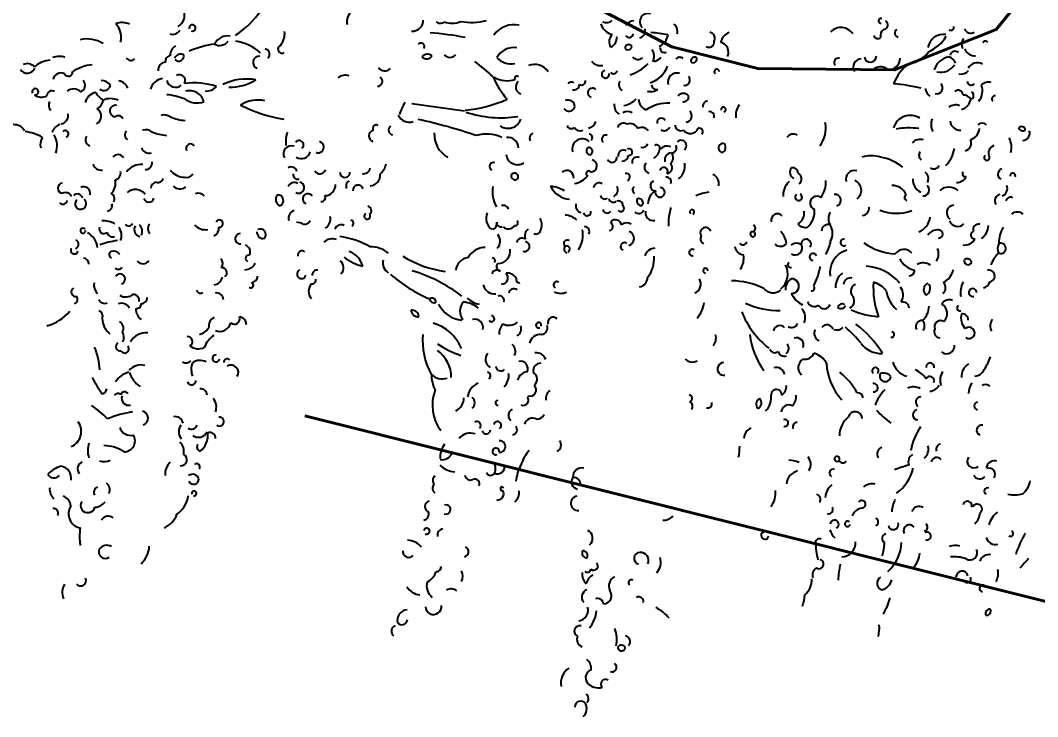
# Model space of a CAD drawing. Header units: metres. Extents: x 583412 to 583840, y 1186334 to 1187497.
# Drawn here: x 583727.8 to 583728.783, y 1187280.108 to 1187280.781 of the extents above; entities that cross this region are included whole.
import ezdxf
from ezdxf.enums import TextEntityAlignment as Align

# ---------------------------------------------------------------- set-up
doc = ezdxf.new("R2010")
doc.units = ezdxf.units.M
doc.header["$MEASUREMENT"] = 0
doc.layers.add('CaoDoTN', color=2, linetype='Continuous')
doc.layers.add('ks.caytram', color=3, linetype='Continuous')
doc.styles.add('ChuSo', font='vnsimple.shx')

# ---------------------------------------------------------------- blocks, each defined once
blk = doc.blocks.new('hhh')
at = {"layer": 'ks.caytram'}
blk.add_line((-0.3507, -2.23308), (-0.34957, -2.28428), dxfattribs=at)
for centre, radius, start, end in [((0.00069, -1.53405), 0.10475, 249.41098, 261.827), ((0.06374, -1.51592), 0.13292, 234.99899, 240.45099), ((-0.08675, -1.65593), 0.02043, 48.77901, 90.1112), ((-0.1001, -1.65323), 0.02966, 357.315, 25.30499), ((-0.03357, -1.64608), 0.00277, 333.63901, 158.4336), ((0.00859, -1.66742), 0.01616, 68.56, 111.4398), ((-0.02959, -1.66038), 0.00904, 293.26601, 26.76801), ((-0.0004, -1.66128), 0.00986, 180.55002, 258.39301), ((0.04417, -1.65662), 0.0041, 356.463, 130.4106), ((0.04632, -1.65233), 0.00494, 193.66901, 293.20401), ((-0.09261, -1.67161), 0.00777, 170.88499, 271.487), ((-0.08651, -1.6759), 0.00608, 65.34398, 208.607), ((-0.03385, -1.64039), 0.0281, 230.05002, 260.703), ((0.02316, -1.6639), 0.00316, 141.569, 5.03101), ((-0.08675, -1.68489), 0.00617, 302.75702, 63.268), ((-0.07019, -1.67457), 0.00321, 165.18501, 344.30301), ((-0.05174, -1.68164), 0.00467, 46.54697, 253.96399), ((-0.04735, -1.69478), 0.01657, 52.53099, 94.0694), ((-0.00887, -1.68167), 0.00706, 336.87201, 126.5473), ((0.01578, -1.68536), 0.00592, 113.96099, 279.43597), ((0.0165, -1.68006), 0.00354, 293.02, 124.2016), ((-0.41704, -1.69714), 0.00686, 12.13001, 119.945), ((-0.33185, -1.68841), 0.00934, 150.978, 226.08398), ((-0.1663, -1.69229), 0.00547, 142.29999, 226.49701), ((-0.12755, -1.68981), 0.00482, 176.39201, 350.18899), ((-0.09677, -1.69212), 0.00653, 243.07501, 48.16499), ((-0.05325, -1.69145), 0.00426, 79.348, 265.46201), ((0.03218, -1.69077), 0.03513, 169.62499, 194.61798), ((-0.41965, -1.69874), 0.0037, 102.80601, 238.271), ((-0.4237, -1.69807), 0.00436, 298.867, 42.21001), ((-0.37485, -1.69992), 0.00259, 78.13998, 281.85998), ((-0.34985, -1.69792), 0.00454, 158.558, 266.384), ((-0.31396, -1.6791), 0.02399, 244.59699, 283.172), ((-0.3039, -1.70022), 0.0051, 347.52998, 205.88901), ((-0.23001, -1.68763), 0.01035, 242.599, 308.822), ((-0.20505, -1.73675), 0.04432, 64.29295, 81.85265), ((-0.18812, -1.707), 0.01042, 12.69595, 77.30295), ((-0.15014, -1.69703), 0.00372, 194.388, 3.10301), ((0.00659, -1.69314), 0.02025, 177.683, 207.37399), ((-0.39866, -1.72412), 0.01894, 84.4596, 128.0624), ((-0.37503, -1.70878), 0.00561, 208.51202, 337.84601), ((-0.36071, -1.71047), 0.00751, 27.892, 122.6212), ((-0.34937, -1.70689), 0.00627, 201.65198, 313.291), ((-0.30483, -1.69239), 0.01071, 249.97501, 303.444), ((-0.28008, -1.67629), 0.03134, 233.02799, 258.08502), ((-0.27567, -1.70698), 0.0057, 17.49899, 202.952), ((-0.2704, -1.71254), 0.00727, 17.67096, 88.58815), ((-0.16332, -1.69119), 0.01711, 242.59399, 279.46399), ((-0.32166, -1.73181), 0.01654, 46.07199, 97.0578), ((-0.2574, -1.71975), 0.00382, 96.73599, 23.77101), ((-0.22983, -1.72562), 0.00573, 94.43499, 196.17499), ((-0.21827, -1.71689), 0.00545, 333.43498, 229.185), ((-0.17822, -1.70428), 0.01331, 218.56497, 285.94499), ((-0.44548, -1.7287), 0.00313, 183.52499, 323.075), ((-0.39392, -1.71886), 0.00786, 209.298, 309.13499), ((-0.38825, -1.72753), 0.00266, 226.63098, 105.2989), ((-0.31814, -1.72388), 0.00554, 179.53999, 294.98801), ((-0.31258, -1.72714), 0.00368, 208.629, 16.61101), ((-0.31234, -1.73676), 0.01117, 359.91995, 72.84995), ((-0.2843, -1.72976), 0.00456, 111.68799, 222.32199), ((-0.28684, -1.72918), 0.00375, 257.32694, 76.68295), ((-0.25869, -1.70921), 0.02251, 251.79199, 288.20799), ((-0.24045, -1.72967), 0.00266, 213.90601, 30.104), ((-0.23404, -1.71131), 0.01596, 265.34, 319.90201), ((-0.20244, -1.73623), 0.00759, 328.882, 104.8579), ((-0.10292, -1.72499), 0.00519, 205.36902, 300.42799), ((-0.08914, -1.72753), 0.00533, 136.116, 264.996), ((-0.02601, -1.72951), 0.00357, 19.149, 160.8511), ((-0.01797, -1.72535), 0.00384, 349.017, 219.051), ((0.00108, -1.75386), 0.02446, 56.75, 94.1796), ((-0.45179, -1.73668), 0.00877, 169.563, 237.69598), ((-0.41413, -1.73644), 0.00633, 145.345, 229.84299), ((-0.41384, -1.75099), 0.01201, 25.74001, 94.7717), ((-0.32663, -1.74586), 0.00859, 302.67799, 52.741), ((-0.23923, -1.74013), 0.00769, 163.18999, 252.607), ((-0.17127, -1.7204), 0.01695, 248.888, 295.88499), ((-0.16717, -1.74772), 0.01089, 13.29495, 72.46195), ((-0.09929, -1.74851), 0.01119, 48.30501, 116.1644), ((-0.0377, -1.7362), 0.00743, 157.86299, 260.24701), ((-0.02038, -1.743), 0.0056, 134.789, 307.04001), ((-0.49677, -1.74671), 0.00246, 123.356, 264.71899), ((-0.46717, -1.74972), 0.01014, 160.55999, 250.56), ((-0.44861, -1.75675), 0.01491, 58.109, 121.8908), ((-0.44483, -1.75362), 0.00391, 24.84901, 163.9501), ((-0.39859, -1.75263), 0.00816, 25.228, 122.8805), ((-0.36966, -1.74539), 0.00294, 243.923, 26.07399), ((-0.37002, -1.75409), 0.01044, 8.56796, 73.26296), ((-0.34047, -1.75675), 0.01384, 149.478, 228.84699), ((-0.27807, -1.76206), 0.02034, 39.37094, 83.74385), ((-0.25646, -1.7538), 0.0075, 50.25499, 141.7624), ((-0.23176, -1.75103), 0.01039, 50.886, 159.9584), ((-0.21975, -1.74518), 0.0059, 157.886, 300.28598), ((-0.21504, -1.74438), 0.00615, 253.65601, 2.657), ((-0.17959, -1.74867), 0.00401, 90.72201, 285.53702), ((-0.16667, -1.74691), 0.0041, 74.32503, 253.784), ((-0.09406, -1.68706), 0.06722, 246.26001, 267.55701), ((-0.08244, -1.78879), 0.03967, 44.51294, 87.33605), ((-0.00286, -1.78732), 0.03906, 50.823, 97.5721), ((-0.50997, -1.76352), 0.0058, 293.14999, 46.83301), ((-0.49372, -1.75638), 0.01045, 299.59999, 11.94499), ((-0.47272, -1.76651), 0.00895, 355.789, 60.357), ((-0.45866, -1.75434), 0.00385, 277.28299, 65.224), ((-0.44325, -1.7646), 0.00482, 100.191, 229.94699), ((-0.43712, -1.7579), 0.00725, 125.11499, 195.57901), ((-0.44137, -1.7644), 0.01243, 24.30995, 89.64215), ((-0.42017, -1.75869), 0.01008, 287.778, 12.733), ((-0.39123, -1.78803), 0.02819, 53.15099, 91.092), ((-0.33041, -1.74966), 0.00755, 193.34302, 332.97099), ((-0.30793, -1.76155), 0.00398, 8.34699, 187.91699), ((-0.2867, -1.77049), 0.01236, 65.01499, 125.3761), ((-0.23505, -1.77898), 0.01986, 52.508, 97.3535), ((-0.15366, -1.76677), 0.02132, 131.6422, 168.8679), ((-0.14451, -1.75893), 0.01381, 162.532, 213.72598), ((-0.14482, -1.75189), 0.00513, 193.55402, 333.028), ((-0.13227, -1.75286), 0.00498, 202.68201, 3.798), ((-0.0872, -1.74648), 0.00839, 220.84003, 301.21499), ((0.10227, -1.6653), 0.20513, 205.513, 209.59201), ((-0.02375, -1.75915), 0.00492, 289.78099, 117.4765), ((0.03374, -1.75896), 0.0067, 219.49799, 352.39299), ((0.02817, -1.76532), 0.01339, 24.13495, 85.88085), ((0.04389, -1.79769), 0.04692, 66.12495, 86.73475), ((0.08261, -1.78488), 0.02911, 84.5083, 106.91199), ((-0.49377, -1.76056), 0.00887, 240.659, 306.07501), ((-0.42409, -1.76405), 0.00966, 164.89199, 231.979), ((-0.30015, -1.76099), 0.01177, 185.396, 245.04102), ((-0.26607, -1.76951), 0.01207, 154.70299, 220.16), ((-0.25335, -1.76081), 0.00637, 207.86801, 332.132), ((-0.25361, -1.76843), 0.0075, 38.23599, 129.7436), ((-0.21662, -1.76868), 0.00836, 67.23801, 139.2454), ((-0.21675, -1.76244), 0.00626, 187.19199, 302.40599), ((-0.18721, -1.76705), 0.0201, 295.66501, 353.25899), ((-0.03865, -1.72777), 0.03502, 254.58398, 275.02698), ((-0.00942, -1.76317), 0.00457, 202.457, 337.543), ((0.00127, -1.80176), 0.03742, 80.0419, 99.9581), ((-0.50695, -1.78218), 0.00294, 333.925, 116.0754), ((-0.47993, -1.7736), 0.00482, 148.77701, 267.823), ((-0.46942, -1.78037), 0.00905, 115.8675, 174.74234), ((-0.46118, -1.77315), 0.0184, 200.336, 261.80899), ((-0.47893, -1.78797), 0.01683, 358.065, 64.462), ((-0.3745, -1.77689), 0.00538, 330.46194, 75.93595), ((-0.35745, -1.78822), 0.00843, 74.504, 150.2542), ((-0.34742, -1.78308), 0.00578, 7.22701, 148.9974), ((-0.32162, -1.7894), 0.0172, 30.524, 93.1198), ((-0.29058, -1.77792), 0.02094, 306.56099, 357.082), ((-0.26838, -1.7838), 0.00499, 10.16701, 104.8884), ((-0.23081, -1.78434), 0.00671, 104.82299, 202.047), ((-0.20285, -1.73516), 0.09296, 321.48201, 333.046), ((-0.02319, -1.7781), 0.00419, 36.61, 160.8807), ((-0.48391, -1.78559), 0.01533, 180.522, 269.478), ((-0.51093, -1.81882), 0.0362, 31.68495, 68.34096), ((-0.44679, -1.78602), 0.00557, 351.40498, 146.0951), ((-0.41344, -1.77251), 0.01358, 256.827, 309.95698), ((-0.35789, -1.78148), 0.01335, 276.76398, 343.966), ((-0.27769, -1.79063), 0.01016, 139.59499, 244.595), ((-0.24264, -1.79642), 0.01082, 62.14901, 141.3867), ((-0.20468, -1.79055), 0.00254, 354.35898, 185.64099), ((-0.15735, -1.79076), 0.00938, 139.04, 208.94299), ((-0.16411, -1.79005), 0.00545, 254.36002, 93.6232), ((-0.12532, -1.74974), 0.0465, 236.573, 258.46701), ((-0.08954, -1.77946), 0.00638, 206.96802, 314.10699), ((-0.04714, -1.78413), 0.01214, 174.28599, 231.38098), ((-0.03812, -1.79244), 0.0037, 7.99701, 247.75198), ((-0.44883, -1.78512), 0.01258, 289.35599, 330.255), ((-0.39972, -1.80427), 0.01705, 156.80199, 262.68802), ((-0.33354, -1.79482), 0.07177, 181.72601, 199.14899), ((-0.38465, -1.79219), 0.0106, 172.42799, 235.49701), ((-0.38071, -1.78745), 0.00519, 239.57401, 334.634), ((-0.33298, -1.81089), 0.01409, 119.887, 192.18799), ((-0.33768, -1.7972), 0.00275, 212.37802, 4.492), ((-0.36304, -1.81182), 0.04264, 347.315, 29.539), ((-0.21869, -1.82101), 0.04726, 140.25599, 185.668), ((-0.25621, -1.77231), 0.03215, 289.51601, 327.321), ((-0.11694, -1.87484), 0.10401, 131.0642, 152.1452), ((-0.2083, -1.80176), 0.02366, 315.438, 13.05901), ((-0.16758, -1.80041), 0.00305, 48.79196, 327.468), ((-0.15108, -1.79941), 0.00409, 2.43701, 201.75299), ((-0.02306, -1.78798), 0.01206, 199.069, 258.55899), ((0.00173, -1.80573), 0.01358, 10.851, 102.68529), ((-0.49042, -1.8229), 0.0253, 15.56296, 65.96395), ((-0.28204, -1.81443), 0.16262, 175.23599, 184.76398), ((-0.32151, -1.83026), 0.05059, 151.325, 178.63781), ((-0.34071, -1.80558), 0.05894, 334.11999, 5.62999), ((-0.2296, -1.81805), 0.02215, 135.7806, 174.97201), ((-0.26051, -1.73225), 0.08433, 276.02301, 299.028), ((-0.30181, -1.81274), 0.0825, 345.782, 4.69099), ((-0.13787, -1.81326), 0.00588, 108.04501, 191.44299), ((-0.11858, -1.81213), 0.00685, 101.85599, 262.91498), ((-0.01713, -1.80295), 0.0026, 145.56096, 87.56605), ((0.0263, -1.69288), 0.11092, 267.97101, 276.121), ((-0.43586, -1.78634), 0.0424, 224.60501, 258.79401), ((-0.10572, -1.8955), 0.11532, 138.0237, 148.8313), ((-0.10516, -1.86448), 0.06313, 127.543, 151.2542), ((-0.10346, -1.80035), 0.02449, 229.33698, 278.772), ((-0.07866, -1.81783), 0.00422, 307.37095, 70.11996), ((-0.02786, -1.82324), 0.00415, 349.52801, 129.957), ((-0.01463, -1.81535), 0.00416, 38.867, 275.89398), ((-0.0173, -1.80262), 0.0185, 298.17601, 326.845), ((-0.46801, -1.83731), 0.01172, 10.153, 96.9077), ((-0.17879, -1.79319), 0.0562, 281.84402, 321.81199), ((-0.07749, -1.82314), 0.0024, 54.52802, 35.472), ((-0.06335, -1.82445), 0.00377, 173.085, 340.931), ((-0.0399, -1.81035), 0.01817, 228.66901, 272.97299), ((0.00545, -1.82672), 0.00403, 165.09299, 270.65601), ((-0.017, -1.72944), 0.10377, 282.51901, 291.964), ((0.02565, -1.82387), 0.00443, 335.80501, 174.33419), ((0.03572, -1.82078), 0.00777, 219.16599, 301.909), ((0.04488, -1.84795), 0.01985, 51.41299, 101.4468), ((-0.49336, -1.83066), 0.00423, 223.31101, 358.763), ((-0.44681, -1.84124), 0.01138, 148.20999, 221.31601), ((-0.34276, -1.83328), 0.02962, 171.808, 206.51599), ((-0.32086, -1.83938), 0.0077, 18.53099, 102.7527), ((-0.24547, -1.8375), 0.00678, 175.23599, 274.76401), ((-0.24056, -1.82942), 0.00702, 210.64002, 311.418), ((-0.22972, -1.83865), 0.00735, 32.63901, 147.3605), ((-0.22698, -1.84372), 0.00561, 336.69701, 65.38), ((-0.20858, -1.84486), 0.00829, 348.539, 55.06101), ((-0.03559, -1.83758), 0.00511, 63.83701, 172.76195), ((0.06004, -1.88955), 0.05718, 81.48241, 92.7915), ((-0.49848, -1.84693), 0.00442, 12.854, 159.5158), ((-0.48914, -1.84166), 0.00661, 220.35901, 295.451), ((-0.48851, -1.85084), 0.0039, 294.98, 55.49), ((-0.33582, -1.85194), 0.01003, 45.239, 168.1587), ((-0.28493, -1.85054), 0.00331, 178.226, 45.37399), ((-0.25765, -1.83686), 0.02261, 205.24399, 288.35901), ((-0.24347, -1.834), 0.01783, 227.112, 279.88), ((-0.22201, -1.8417), 0.00424, 152.61399, 272.328), ((-0.1974, -1.85269), 0.0064, 118.44299, 241.55698), ((-0.15431, -1.86394), 0.02039, 129.4276, 173.68678), ((-0.06652, -1.85871), 0.01144, 66.902, 137.627), ((-0.50207, -1.84988), 0.00232, 165.964, 14.03601), ((-0.46666, -1.85447), 0.00581, 287.46901, 100.6022), ((-0.34713, -1.85051), 0.00816, 171.58801, 297.338), ((-0.22466, -1.85989), 0.00618, 303.15895, 79.46095), ((-0.45484, -1.86114), 0.00802, 192.11102, 309.531), ((-0.32373, -1.86562), 0.00583, 28.64598, 197.02103), ((-0.30722, -1.85773), 0.01147, 249.146, 312.42), ((-0.2934, -1.86742), 0.00621, 168.618, 281.38199), ((-0.28934, -1.87862), 0.01604, 71.701, 129.2838), ((-0.28335, -1.89264), 0.02927, 64.602, 91.8587), ((-0.22533, -1.86991), 0.00632, 292.07301, 49.982), ((-0.19501, -1.85708), 0.00771, 254.439, 346.494), ((-0.17701, -1.87113), 0.00975, 359.24795, 75.56295), ((-0.10214, -1.86665), 0.00378, 181.629, 309.48401), ((-0.02236, -1.86651), 0.04649, 170.55701, 183.08402), ((-0.04706, -1.85364), 0.01376, 202.42801, 275.643), ((-0.47622, -1.88469), 0.01346, 131.70899, 237.319), ((-0.33544, -1.89921), 0.02249, 60.156, 104.6539), ((-0.26634, -1.87764), 0.00343, 118.67001, 3.22101), ((-0.26252, -1.95207), 0.08316, 73.37296, 87.17345), ((-0.23648, -1.8741), 0.00282, 0.57199, 142.5566), ((-0.20522, -1.88775), 0.01238, 75.57401, 142.7837), ((-0.17979, -1.87973), 0.0069, 79.27702, 209.048), ((-0.16005, -1.86534), 0.00932, 219.42999, 329.04199), ((-0.12796, -1.88272), 0.01103, 51.635, 110.4191), ((-0.11416, -1.87637), 0.00732, 161.70101, 277.24399), ((-0.10359, -1.87859), 0.00334, 350.65001, 209.95798), ((-0.03204, -1.90055), 0.02437, 64.421, 103.7665), ((0.00683, -1.88), 0.00368, 192.96802, 93.2905), ((-0.45576, -1.88389), 0.00411, 176.509, 321.41699), ((-0.3866, -1.91326), 0.02797, 61.38999, 110.2397), ((-0.31829, -1.88241), 0.00654, 155.584, 349.11601), ((-0.30709, -1.9049), 0.02179, 52.64401, 102.6782), ((-0.30148, -1.89117), 0.00842, 314.765, 25.21899), ((-0.27746, -1.88625), 0.00482, 63.22099, 282.52798), ((-0.2351, -1.89355), 0.00713, 7.27, 190.91202), ((-0.2421, -1.87295), 0.0242, 305.53799, 342.40799), ((-0.20194, -1.88817), 0.00638, 339.55296, 76.59095), ((-0.1743, -1.89268), 0.00621, 46.987, 140.1674), ((-0.1731, -1.89051), 0.00604, 294.101, 29.03001), ((-0.14737, -1.89396), 0.00789, 108.004, 208.39301), ((-0.13689, -1.89268), 0.01, 42.78, 106.1721), ((-0.12922, -1.89098), 0.0051, 93.74699, 278.93399), ((-0.32105, -1.90077), 0.0033, 231.11401, 165.7528), ((-0.30514, -1.90543), 0.01267, 40.806, 105.3396), ((-0.26866, -1.89418), 0.00839, 157.411, 229.07001), ((-0.27207, -1.89626), 0.00685, 337.96501, 129.2661), ((-0.25562, -1.89749), 0.00298, 236.04898, 17.692), ((-0.23309, -1.88754), 0.01163, 219.19501, 283.936), ((-0.18967, -1.89779), 0.00611, 138.82799, 269.09601), ((-0.17418, -1.89984), 0.00522, 297.76401, 47.045), ((-0.12318, -1.91432), 0.01903, 54.432, 106.0029), ((-0.34273, -1.91039), 0.0055, 102.69099, 200.707), ((-0.33789, -1.90718), 0.00642, 50.61099, 160.4374), ((-0.26786, -1.92598), 0.02224, 109.5204, 142.1542), ((-0.27898, -1.91193), 0.00782, 326.194, 61.879), ((-0.24299, -1.91746), 0.01863, 49.265, 128.0066), ((-0.23733, -1.91206), 0.01158, 319.02701, 48.864), ((-0.28534, -1.91402), 0.07652, 344.20799, 10.161), ((-0.24825, -1.86278), 0.08717, 301.49901, 330.584), ((-0.20051, -1.85911), 0.06913, 285.14499, 316.48599), ((-0.11802, -1.90935), 0.00547, 28.94, 151.06), ((-0.11802, -1.90274), 0.00622, 219.70801, 320.29199), ((-0.3732, -1.91459), 0.00732, 157.37999, 247.38001), ((-0.34467, -1.90654), 0.00662, 241.039, 343.71999), ((-0.32312, -1.89752), 0.01861, 232.75598, 282.186), ((-0.29567, -1.91727), 0.00623, 142.424, 292.386), ((-0.08396, -1.90385), 0.01143, 213.09399, 278.449), ((-0.06624, -1.97142), 0.05408, 87.3307, 98.6927), ((-0.15491, -1.94094), 0.0767, 163.88599, 188.08499), ((-0.28385, -1.94146), 0.00436, 47.78999, 151.1331), ((-0.27854, -1.93871), 0.00243, 168.417, 138.4533), ((-0.27066, -1.94718), 0.00392, 313.16696, 83.70196), ((-0.26743, -1.94443), 0.01014, 289.502, 0.062), ((-0.25094, -1.96171), 0.01843, 65.253, 110.1671), ((-0.14553, -1.94515), 0.00615, 194.20599, 17.685), ((-0.1096, -1.95493), 0.00375, 348.67102, 121.3473), ((-0.17198, -1.96837), 0.01101, 57.89401, 116.0795), ((0.12961, -1.98397), 0.03862, 138.7021, 162.8002), ((-0.39163, -1.95479), 0.01897, 245.01001, 285.048), ((-0.23639, -1.97817), 0.00225, 91.9, 14.35901), ((-0.20602, -2.00581), 0.03158, 59.01896, 89.08985), ((-0.15585, -1.97789), 0.00887, 318.21499, 41.785), ((-0.11185, -1.97445), 0.00365, 31.547, 176.52637), ((-0.10435, -1.97355), 0.00449, 58.15701, 167.0819), ((-0.00356, -1.98102), 0.01193, 5.57301, 58.437), ((0.05103, -1.98894), 0.01415, 53.187, 118.3379), ((-0.39278, -1.98626), 0.00227, 19.97902, 296.41901), ((-0.35608, -1.98072), 0.00427, 168.432, 3.93799), ((-0.35628, -1.98369), 0.00552, 36.21399, 136.156), ((-0.31984, -1.98851), 0.0098, 86.2208, 165.4538), ((-0.27256, -1.98395), 0.00513, 114.99801, 312.382), ((-0.26715, -1.98235), 0.00573, 250.077, 339.474), ((-0.22135, -1.98954), 0.00919, 30.116, 131.7019), ((0.08965, -1.99008), 0.00459, 86.95899, 216.44098), ((-0.45552, -1.9862), 0.01338, 209.53702, 265.91299), ((-0.44679, -1.99987), 0.0097, 73.902, 178.15221), ((-0.38421, -1.99837), 0.00453, 78.74498, 202.677), ((-0.25941, -1.96944), 0.05538, 198.67798, 212.25), ((-0.25166, -1.99359), 0.00312, 154.299, 25.701), ((0.0501, -1.99464), 0.00775, 74.21301, 195.78799), ((0.12994, -1.99747), 0.00571, 54.76501, 178.36475), ((0.13827, -1.99908), 0.00445, 128.86201, 239.935), ((0.13582, -1.99927), 0.00367, 273.34799, 95.4486), ((-0.45841, -2.01138), 0.00595, 71.162, 179.91249), ((-0.45491, -2.01052), 0.00503, 336.86499, 108.1548), ((-0.42777, -1.99856), 0.00245, 103.56399, 336.045), ((-0.39338, -2.00107), 0.00548, 199.884, 286.98502), ((-0.36777, -2.00591), 0.00353, 57.75603, 205.509), ((-0.2901, -2.00012), 0.00218, 31.09601, 328.90401), ((0.04822, -1.99564), 0.00569, 191.18399, 354.54201), ((0.07279, -1.99999), 0.00277, 159.06401, 333.008), ((0.13348, -2.03213), 0.02758, 85.8541, 121.2857), ((0.1565, -2.00514), 0.00446, 344.852, 158.2751), ((-0.38091, -2.02159), 0.00628, 16.44299, 146.4951), ((-0.37275, -2.01529), 0.00805, 315.41595, 77.10496), ((-0.35181, -2.02103), 0.00524, 50.18298, 237.30899), ((-0.33048, -2.02976), 0.01583, 47.317, 108.4933), ((0.17345, -2.00865), 0.00457, 157.167, 323.343), ((0.16421, -2.01723), 0.01417, 318.744, 24.40199), ((-0.43439, -2.02086), 0.00413, 173.21201, 283.51999), ((-0.43612, -2.02283), 0.0034, 323.097, 133.6351), ((-0.4147, -2.02767), 0.00495, 353.243, 145.644), ((-0.39557, -2.02593), 0.00642, 136.345, 242.58002), ((-0.3989, -2.0262), 0.00488, 355.72299, 105.7004), ((-0.37159, -2.02435), 0.00572, 282.24301, 36.646), ((-0.34812, -2.02962), 0.0048, 9.67801, 131.0157), ((-0.315, -2.02918), 0.00439, 78.37402, 197.65402), ((-0.28354, -1.97292), 0.0486, 261.10901, 282.47101), ((0.07791, -2.01041), 0.01058, 218.573, 303.24701), ((0.08948, -2.02458), 0.00786, 10.189, 137.2917), ((0.09888, -2.02875), 0.00581, 106.70799, 209.69101), ((0.16217, -2.03529), 0.01041, 88.2557, 152.6769), ((0.16933, -2.02094), 0.00789, 209.91901, 314.55), ((0.19075, -2.0278), 0.00519, 51.25002, 152.9396), ((0.19925, -2.02882), 0.0057, 136.20299, 279.59198), ((0.20159, -2.03296), 0.01035, 51.30901, 128.6914), ((-0.43104, -2.03533), 0.00481, 147.67699, 240.39298), ((-0.41163, -2.03475), 0.00888, 174.39301, 293.55199), ((-0.36991, -2.04067), 0.00665, 340.58694, 69.44695), ((-0.34082, -2.03273), 0.00848, 164.81399, 239.94699), ((-0.3377, -2.03489), 0.00832, 52.945, 133.0822), ((-0.33661, -2.02742), 0.00705, 196.194, 293.40298), ((-0.32827, -2.03117), 0.00529, 13.452, 146.5316), ((-0.32459, -2.03346), 0.00381, 67.27698, 266.733), ((-0.30387, -2.03376), 0.00467, 261.591, 188.409), ((-0.28317, -2.03727), 0.00733, 265.65299, 22.672), ((-0.23881, -2.02706), 0.01153, 194.49701, 259.19901), ((-0.23515, -2.05932), 0.03074, 61.966, 103.0426), ((-0.21976, -2.04203), 0.00988, 21.64099, 95.4997), ((0.06287, -2.03841), 0.00406, 326.86099, 145.759), ((0.10724, -2.05989), 0.03115, 60.594, 93.9582), ((-0.45876, -2.05127), 0.00902, 82.6627, 150.4674), ((-0.3505, -2.03246), 0.04057, 188.39301, 222.29901), ((-0.37078, -2.04348), 0.00419, 125.42601, 291.17599), ((-0.34517, -2.0441), 0.00347, 88.327, 218.54202), ((-0.34531, -2.05358), 0.01295, 40.70094, 88.89675), ((-0.3094, -2.03915), 0.00491, 212.13702, 8.976), ((-0.29307, -2.02699), 0.01659, 226.151, 276.979), ((0.03772, -2.05206), 0.00839, 49.28401, 163.238), ((0.06632, -2.04412), 0.00349, 322.11899, 91.0139), ((0.06962, -2.03452), 0.01404, 274.67599, 323.435), ((0.08186, -2.0295), 0.01342, 218.32898, 265.87802), ((0.09308, -2.0377), 0.00743, 208.04901, 321.56), ((0.10747, -2.04727), 0.01052, 18.06201, 116.0728), ((0.12709, -2.0417), 0.00515, 174.352, 346.72299), ((0.13387, -2.03512), 0.00796, 257.233, 348.578), ((-0.32847, -2.05498), 0.12696, 178.095, 185.724), ((-0.45591, -2.06736), 0.01661, 38.81096, 88.05846), ((-0.44244, -2.05187), 0.00456, 277.56399, 29.306), ((-0.43935, -2.06508), 0.01273, 24.68401, 59.29099), ((-0.43067, -2.07234), 0.02658, 26.86694, 78.83895), ((-0.40591, -2.0541), 0.00458, 278, 28.87), ((-0.41052, -2.06039), 0.01211, 352.268, 44.59999), ((-0.35552, -2.06008), 0.00755, 134.62499, 219.01599), ((-0.34933, -2.0584), 0.00546, 351.48795, 80.56595), ((-0.32668, -2.04625), 0.00648, 240.495, 349.90799), ((-0.29073, -2.05221), 0.004, 51.40498, 218.59702), ((-0.29319, -2.04976), 0.00499, 262.16501, 7.83699), ((-0.28545, -2.05134), 0.00521, 319.73395, 77.13395), ((-0.25475, -2.05836), 0.00717, 25.56, 168.6902), ((0.0544, -2.05044), 0.00453, 67.32403, 191.25601), ((0.05169, -2.04714), 0.00453, 247.353, 11.22699), ((0.17697, -2.03404), 0.0177, 223.70001, 289.046), ((-0.43059, -2.07299), 0.01255, 74.461, 132.3271), ((-0.39151, -2.05777), 0.01118, 280.285, 349.715), ((-0.35628, -2.0717), 0.00856, 126.58999, 210.78998), ((-0.32907, -2.06024), 0.00501, 161.328, 293.651), ((-0.31321, -2.06833), 0.00353, 30.95097, 206.26599), ((-0.30239, -2.05659), 0.00377, 223.79898, 336.815), ((-0.26241, -2.0595), 0.00739, 155.12201, 232.95102), ((-0.24681, -2.05927), 0.00362, 150.94699, 352.186), ((-0.02067, -2.06417), 0.00822, 172.86299, 283.86899), ((-0.01096, -2.07121), 0.00779, 105.70799, 186.91), ((0.00542, -2.06318), 0.00704, 198.28302, 14.23599), ((-0.46466, -2.07163), 0.00821, 171.81499, 322.31999), ((-0.45439, -2.07996), 0.00692, 23.429, 117.6907), ((-0.43397, -2.07665), 0.00678, 318.366, 48.366), ((-0.44527, -2.09703), 0.03759, 25.94801, 57.319), ((-0.40024, -2.08816), 0.02021, 18.597, 57.984), ((-0.36779, -2.07593), 0.00831, 157.16101, 224.07797), ((-0.33754, -2.0696), 0.00317, 4.96199, 218.63699), ((-0.33303, -2.07417), 0.00548, 164.46601, 285.53499), ((-0.33445, -2.07629), 0.00696, 11.03896, 89.35065), ((-0.29877, -2.08211), 0.00776, 39.14099, 121.9338), ((-0.29182, -2.07742), 0.00469, 293.819, 49.922), ((-0.28504, -2.0713), 0.00424, 95.07899, 207.69901), ((-0.28263, -2.06871), 0.00324, 314.427, 149.8194), ((-0.26445, -2.07125), 0.00633, 112.30601, 229.75), ((-0.26341, -2.07733), 0.00407, 17.83801, 170.33478), ((-0.01535, -2.06563), 0.00733, 242.702, 357.435), ((-0.45095, -2.08819), 0.00423, 313.31094, 88.76345), ((-0.43654, -2.08626), 0.00345, 124.08699, 284.8), ((-0.43858, -2.08718), 0.00378, 320.50195, 88.38485), ((-0.35817, -2.07859), 0.00602, 155.41601, 260.728), ((-0.3295, -2.08502), 0.00468, 301.24699, 108.786), ((-0.29299, -2.0862), 0.00419, 289.14999, 53.356), ((-0.28023, -2.08158), 0.00436, 290.98999, 60.84), ((-0.4548, -2.08435), 0.00853, 188.78201, 250.82901), ((-0.4136, -2.09747), 0.00396, 325.39096, 83.49835), ((-0.40134, -2.0834), 0.00659, 250.01602, 340.01599), ((-0.38189, -2.08046), 0.01085, 274.28101, 334.73599), ((-0.34618, -2.09363), 0.004, 170.41199, 327.513), ((-0.29812, -2.09267), 0.00537, 152.03501, 273.435), ((-0.04623, -2.09535), 0.0069, 36.13199, 137.8443), ((-0.46221, -2.10286), 0.01534, 296.489, 354.936), ((-0.44113, -2.09513), 0.01077, 237.48999, 307.716), ((-0.44367, -2.11018), 0.01122, 35.51801, 100.8791), ((-0.408, -2.10427), 0.00364, 197.17197, 109.6977), ((-0.31832, -2.10399), 0.00595, 8.59601, 176.85818), ((-0.31078, -2.10478), 0.00236, 134.30799, 346.19899), ((-0.27377, -2.10023), 0.00366, 290.73302, 114.5074), ((-0.25446, -2.10002), 0.00509, 70.86698, 182.871), ((-0.247, -2.12606), 0.02577, 65.89301, 110.8334), ((-0.46498, -2.11268), 0.0077, 343.14699, 53.722), ((-0.42611, -2.11198), 0.01083, 316.7, 20.68001), ((-0.38834, -2.11386), 0.00448, 139.84301, 353.759), ((-0.3631, -2.11536), 0.0096, 19.83296, 79.69595), ((-0.34499, -2.11029), 0.00346, 51.31899, 181.81702), ((-0.33325, -2.11483), 0.00964, 144.85801, 297.837), ((-0.33196, -2.10827), 0.00368, 29.34299, 195.896), ((-0.33264, -2.10664), 0.00389, 222.69501, 2.54399), ((-0.31835, -2.12341), 0.02058, 19.336, 61.393), ((-0.27965, -2.10416), 0.00793, 269, 347.312), ((-0.24612, -2.11937), 0.02133, 150.068, 183.147), ((-0.24047, -2.11395), 0.00355, 158.691, 324.08699), ((-0.23504, -2.11408), 0.00321, 38.31697, 217.43601), ((-0.23565, -2.11211), 0.00438, 243.573, 345.315), ((-0.20507, -2.11461), 0.0132, 341.242, 35.019), ((-0.16289, -2.11518), 0.00535, 144.822, 296.37999), ((-0.09114, -2.1021), 0.00839, 220.92899, 292.58801), ((-0.07701, -2.11764), 0.00892, 10.30396, 69.30595), ((-0.3982, -2.12652), 0.00439, 342.41501, 101.5596), ((-0.35631, -2.12078), 0.00622, 309.20799, 35.60399), ((-0.30352, -2.12501), 0.00674, 94.034, 229.09598), ((-0.3052, -2.12084), 0.02211, 304.28599, 5.159), ((-0.19949, -2.11774), 0.00316, 147.33499, 339.535), ((-0.15618, -2.12636), 0.00664, 16.468, 118.7723), ((-0.12196, -2.12504), 0.0097, 119.53899, 196.85901), ((-0.11518, -2.11976), 0.0071, 186.30902, 295.58202), ((-0.10518, -2.12909), 0.00753, 49.62399, 157.1605), ((-0.09529, -2.12715), 0.00629, 353.59001, 142.8077), ((-0.06074, -2.11879), 0.00797, 159.81399, 264.737), ((-0.01152, -2.07208), 0.0529, 240.867, 258.48502), ((-0.00619, -2.06898), 0.05719, 253.867, 270.42801), ((0.00653, -2.1317), 0.01075, 46.414, 110.9649), ((-0.39133, -2.13501), 0.00387, 147.306, 246.09399), ((-0.39273, -2.13219), 0.00453, 343.444, 106.5574), ((-0.37105, -2.13493), 0.0066, 98.91299, 213.16202), ((-0.37279, -2.13428), 0.00591, 313.82295, 83.04765), ((-0.35511, -2.12907), 0.00441, 299.29201, 51.912), ((-0.25006, -2.13872), 0.04268, 161.30101, 180.518), ((-0.15818, -2.12872), 0.0026, 79.23599, 33.383), ((-0.13919, -2.12399), 0.01062, 182.61401, 267.38498), ((-0.114, -2.13919), 0.0071, 74.57299, 202.57999), ((-0.10128, -2.12895), 0.01135, 197.448, 263.607), ((-0.08415, -2.13154), 0.00489, 343.66501, 140.1907), ((-0.05433, -2.1378), 0.00493, 17.836, 139.5476), ((-0.25268, -2.152), 0.01078, 69.161, 133.4569), ((-0.24886, -2.14612), 0.0042, 340.16595, 89.81955), ((-0.06867, -2.13746), 0.00617, 212.75699, 333.267), ((-0.0365, -2.14675), 0.00544, 3.51001, 194.435), ((-0.01661, -2.14551), 0.00667, 342.183, 118.87079), ((0.00349, -2.13786), 0.00177, 117.03499, 34.88701), ((0.00874, -2.14193), 0.00634, 5.17, 126.9048), ((-0.23107, -2.15447), 0.00483, 348.647, 177.93431), ((-0.19842, -2.15448), 0.00279, 250.922, 27.877), ((-0.16778, -2.15964), 0.0145, 345.38499, 45.89801), ((-0.15077, -2.15245), 0.00776, 39.14099, 121.9337), ((-0.12814, -2.1555), 0.00888, 73.524, 148.9771), ((-0.10303, -2.16396), 0.01488, 53.154, 107.9212), ((-0.05631, -2.1523), 0.00369, 42.62798, 268.48502), ((-0.03115, -2.14972), 0.0033, 88.89197, 29.179), ((-0.01278, -2.1597), 0.01241, 78.291, 131.196), ((-0.01174, -2.15161), 0.00432, 298.05394, 70.11696), ((-0.39114, -2.17087), 0.01537, 131.551, 212.189), ((-0.24249, -2.14779), 0.0083, 225.78497, 301.535), ((-0.23296, -2.15711), 0.00567, 156.61501, 262.875), ((-0.19291, -2.16502), 0.01019, 129.088, 195.85999), ((-0.18411, -2.15711), 0.00506, 153.613, 269.60199), ((-0.14586, -2.14802), 0.0172, 242.685, 279.36999), ((-0.11369, -2.15853), 0.00502, 288.311, 57.438), ((-0.07775, -2.15556), 0.00232, 190.48099, 17.593), ((-0.05051, -2.16242), 0.00419, 298.18901, 93.7022), ((0.00299, -2.16472), 0.00446, 71.895, 214.36401), ((0.06944, -2.16489), 0.00497, 18.621, 168.1111), ((0.09473, -2.17175), 0.01023, 69.328, 129.5966), ((-0.33606, -2.16104), 0.00563, 216.91199, 306.82701), ((-0.31878, -2.17582), 0.01096, 285.75099, 42.83101), ((-0.29591, -2.175), 0.00358, 65.499, 257.63098), ((-0.29707, -2.17461), 0.00391, 275.90799, 47.222), ((-0.25221, -2.1672), 0.0028, 359.11101, 144.0177), ((-0.25229, -2.17371), 0.00708, 323.43495, 66.05196), ((-0.22255, -2.17931), 0.01212, 9.242, 108.2312), ((-0.19768, -2.17166), 0.00633, 9.51999, 142.408), ((-0.17567, -2.17007), 0.00455, 83.20501, 209.41498), ((-0.15704, -2.17484), 0.00292, 317.602, 185.52701), ((-0.11867, -2.16552), 0.00873, 237.44299, 340.91499), ((-0.10179, -2.17022), 0.00357, 42.59201, 177.37363), ((-0.053, -2.17202), 0.00381, 54.353, 221.672), ((-0.03064, -2.17474), 0.01416, 170.096, 239.45502), ((-0.00549, -2.17033), 0.0057, 290.22501, 32.90601), ((0.11532, -2.16929), 0.00857, 149.84899, 222.832), ((-0.38291, -2.18096), 0.00695, 231.16498, 352.438), ((-0.45181, -2.21419), 0.10312, 350.399, 18.595), ((-0.35415, -2.19088), 0.01316, 334.71596, 79.79495), ((-0.32246, -2.18564), 0.01011, 100.14699, 197.19498), ((-0.26177, -2.18038), 0.00522, 115.769, 210.02502), ((-0.24972, -2.18101), 0.00369, 266.16202, 31.912), ((-0.23074, -2.18826), 0.00979, 55.611, 139.251), ((-0.21252, -2.18297), 0.00262, 58.27102, 192.80502), ((-0.20804, -2.17395), 0.00425, 233.45499, 7.058), ((-0.19901, -2.17595), 0.00543, 152.41201, 260.71899), ((-0.19258, -2.17737), 0.0116, 292.834, 14.03601), ((-0.14613, -2.18912), 0.00785, 83.99499, 206.021), ((-0.07948, -2.16878), 0.01648, 211.41599, 271.98202), ((-0.07316, -2.18397), 0.00658, 48.209, 150.7155), ((0.12635, -2.18493), 0.00785, 283.37701, 105.6913), ((-0.42075, -2.19919), 0.01787, 320.464, 21.774), ((-0.39034, -2.18831), 0.00199, 136.14599, 313.85399), ((-0.41017, -2.20109), 0.02405, 338.23, 28.131), ((-0.28353, -2.16434), 0.02991, 270.69501, 309.27099), ((-0.25389, -2.18299), 0.01284, 254.68198, 336.73799), ((-0.24776, -2.18985), 0.00562, 24.722, 113.2035), ((-0.20453, -2.188), 0.01996, 191.54898, 248.92401), ((-0.1911, -2.18839), 0.02217, 325.31201, 359.38899), ((-0.14382, -2.2014), 0.02474, 148.902, 186.909), ((-0.07497, -2.20223), 0.01379, 35.34801, 99.4119), ((-0.02461, -2.20109), 0.00986, 357.27396, 78.47695), ((-0.02953, -2.18761), 0.0244, 326.70799, 4.22301), ((0.03202, -2.18829), 0.00451, 348.49599, 206.69199), ((0.0567, -2.18665), 0.0058, 194.03601, 292.83299), ((0.08854, -2.18804), 0.00418, 359.702, 110.3122), ((0.09119, -2.20335), 0.01536, 33.74796, 84.32415), ((0.10552, -2.18063), 0.01426, 263.70999, 331.23801), ((-0.41768, -2.1954), 0.02363, 177.21999, 244.70801), ((-0.40025, -2.19269), 0.01909, 181.297, 249.42798), ((-0.44579, -2.12617), 0.10285, 304.29802, 318.548), ((-0.4724, -2.26285), 0.12433, 14.12401, 33.48801), ((-0.29724, -2.20249), 0.03558, 164.74501, 205.64398), ((-0.30258, -2.19676), 0.00375, 167.32799, 346.68399), ((-0.16148, -2.19172), 0.01442, 241.40698, 313.782), ((-0.10215, -2.23435), 0.04173, 121.4543, 173.60323), ((-0.22555, -2.17863), 0.11012, 336.58801, 349.769), ((-0.02049, -2.18209), 0.02014, 241.97699, 284.85899), ((0.01326, -2.19928), 0.00515, 230.612, 333.578), ((0.05576, -2.20321), 0.00287, 335.85501, 266.07401), ((0.10153, -2.20116), 0.016, 310.17099, 4.59001), ((-0.2471, -2.30897), 0.17141, 145.1949, 152.8779), ((-0.19892, -2.20296), 0.0133, 196.03598, 275.53198), ((-0.04563, -2.27574), 0.14579, 151.7029, 172.9451), ((-0.17908, -2.20446), 0.0282, 305.38101, 3.59099), ((-0.08917, -2.236), 0.03265, 99.698, 153.1637), ((-0.10683, -2.21472), 0.01501, 324.166, 27.66299), ((-0.07197, -2.17702), 0.0411, 258.673, 316.13299), ((0.00554, -2.20004), 0.0055, 223.513, 324.115), ((0.03179, -2.20361), 0.00527, 201.07001, 351.612), ((0.03954, -2.21132), 0.00739, 28.842, 110.0448), ((0.08619, -2.21791), 0.01894, 139.05899, 186.73499), ((0.07794, -2.21719), 0.00576, 271.43698, 59.076), ((0.14391, -2.20715), 0.01039, 192.76199, 292.28902), ((0.14319, -2.21346), 0.00571, 324.76495, 88.36475), ((0.15318, -2.29872), 0.48921, 170.48878, 177.31943), ((-0.10299, -2.18346), 0.0409, 281.73398, 304.12999), ((0.15574, -2.21533), 0.00595, 211.63501, 328.365), ((-0.48966, -2.24919), 0.05402, 358.59399, 25.048), ((-0.30269, -2.22856), 0.10789, 337.936, 1.18899), ((-0.16348, -2.23415), 0.00391, 95.90801, 227.22202), ((-0.16795, -2.23266), 0.00472, 292.68399, 30.446), ((-0.13543, -2.1721), 0.06562, 273.66299, 308.412), ((-0.32848, -2.23248), 0.02611, 276.83902, 339.741), ((-0.30835, -2.20086), 0.14675, 328.24499, 345.737), ((-0.45478, -2.26206), 0.02234, 349.13499, 31.11501), ((-0.15431, -2.25221), 0.26685, 178.18799, 185.56702), ((-0.40738, -2.25637), 0.00774, 321.237, 55.82501), ((-0.14606, -2.25097), 0.00681, 102.732, 195.341), ((-0.15405, -2.24617), 0.00675, 282.24698, 15.82599), ((-0.43619, -2.27077), 0.0056, 322.80701, 53.451), ((-0.40554, -2.28457), 0.0034, 65.94799, 245.16299), ((-0.39203, -2.27575), 0.00728, 153.17901, 239.599), ((-0.40067, -2.27829), 0.00621, 322.93095, 69.84795), ((-0.34288, -2.28581), 0.01156, 302.72101, 28.209), ((-0.19471, -2.27641), 0.01076, 263.384, 338.54399), ((-0.42928, -2.29689), 0.01053, 4.317, 100.2946), ((-0.33343, -2.25628), 0.03831, 245.10397, 264.38501), ((-0.1802, -2.29694), 0.02688, 149.13901, 190.25101), ((-0.32158, -2.29782), 0.00465, 226.03302, 0.365), ((-0.2891, -2.31832), 0.01886, 52.19595, 87.35396), ((-0.38402, -2.31651), 0.00753, 313.46499, 57.417), ((-0.27503, -2.31384), 0.01073, 13.75, 103.5919), ((-0.2406, -2.31046), 0.00432, 46.01601, 176.05746), ((-0.23539, -2.30932), 0.00296, 221.69299, 138.3071), ((-0.1255, -2.33086), 0.08622, 160.247, 180.82901), ((-0.17865, -2.32432), 0.02041, 113.9996, 170.25081), ((-0.23343, -2.30238), 0.04661, 331.257, 355.96399), ((-0.36549, -2.32053), 0.00474, 9.68401, 156.0668), ((-0.3204, -2.31429), 0.00353, 158.216, 311.798), ((-0.31289, -2.31468), 0.00563, 203.41101, 348.606), ((-0.28122, -2.32004), 0.00599, 352.12399, 97.8761), ((-0.25846, -2.32208), 0.0051, 115.68299, 283.19699), ((-0.2257, -2.32468), 0.00347, 50.99899, 172.60364), ((-0.21647, -2.3317), 0.00675, 164.174, 257.75299), ((-0.18131, -2.33176), 0.00815, 51.681, 153.9272), ((-0.27359, -2.33741), 0.00487, 276.60098, 103.4154), ((-0.26179, -2.32874), 0.00562, 216.83099, 306.90999), ((-0.19436, -2.33637), 0.01404, 174.09401, 227.61499), ((-0.35437, -2.35005), 0.01219, 172.37299, 228.07599), ((-0.2585, -2.35461), 0.01035, 9.33299, 102.0945), ((-0.22531, -2.35455), 0.01077, 42.28699, 110.9289), ((-0.17141, -2.34771), 0.00485, 181.84799, 286.09799), ((-0.16586, -2.35184), 0.00368, 0.507, 112.113), ((-0.15635, -2.34317), 0.01042, 235.94302, 322.23799), ((-0.41962, -2.3419), 0.01733, 239.75198, 285.998), ((-0.27377, -2.36197), 0.0057, 308.35792, 82.69035), ((-0.24589, -2.35589), 0.0038, 2.11, 129.0004), ((-0.16978, -2.36292), 0.00437, 213.17795, 86.30836), ((-0.29351, -2.36682), 0.00543, 346.03401, 176.01994), ((-0.24249, -2.36841), 0.00509, 134.105, 343.968), ((-0.22338, -2.36859), 0.00561, 347.35796, 80.02226), ((-0.18787, -2.3653), 0.00422, 148.037, 290.543), ((-0.28883, -2.38279), 0.00911, 338.46895, 82.68996), ((-0.25179, -2.37922), 0.00551, 340.429, 175.79311), ((-0.19849, -2.3746), 0.01999, 166.16, 182.42001), ((-0.29273, -2.38519), 0.00411, 46.84799, 245.772), ((-0.2646, -2.38867), 0.0058, 112.83401, 219.09399), ((-0.26448, -2.38191), 0.0048, 275.28299, 24.207), ((-0.24938, -2.38302), 0.00671, 157.95301, 255.177), ((-0.2225, -2.37686), 0.00733, 204.857, 298.27299), ((-0.29764, -2.37413), 0.02491, 257.422, 287.55899), ((-0.28299, -2.39151), 0.00764, 169.149, 309.692), ((-0.23627, -2.39706), 0.00546, 27.06302, 195.43799), ((-0.23826, -2.39194), 0.00734, 243.50501, 338.99699), ((-0.46336, -2.40316), 0.14867, 342.66099, 359.623), ((-0.20085, -2.40845), 0.00555, 61.53497, 212.70798), ((-0.20355, -2.40611), 0.00592, 272.72699, 25.34599), ((-0.17682, -2.42004), 0.01206, 11.44095, 70.93095), ((-0.16128, -2.41226), 0.00813, 22.11395, 88.49365), ((-0.15129, -2.4095), 0.00247, 325.709, 173.18157), ((-0.11176, -2.41514), 0.00768, 96.88801, 181.909), ((-0.06475, -2.41483), 0.00728, 68.06097, 218.19901), ((-0.39351, -2.43468), 0.01831, 60.39, 105.9245), ((-0.38115, -2.4168), 0.00384, 210.702, 41.35301), ((-0.18158, -2.4223), 0.00718, 74.316, 169.6955), ((-0.17649, -2.41562), 0.00316, 175.81, 343.57901), ((-0.11672, -2.42001), 0.00535, 329.656, 120.3426), ((-0.0739, -2.41982), 0.00351, 141.68099, 280.24701), ((-0.01633, -2.41798), 0.00428, 333.355, 198.474), ((-0.37363, -2.43297), 0.00521, 51.593, 178.43901), ((-0.29743, -2.42643), 0.03191, 177.35201, 221.229), ((-0.19393, -2.42689), 0.00492, 190.267, 16.21401), ((-0.11306, -2.43352), 0.01086, 345.67595, 84.94655), ((-0.07602, -2.43125), 0.00348, 187.57898, 91.2198), ((-0.0272, -2.43618), 0.01312, 79.852, 140.1145), ((-0.00685, -2.43699), 0.00894, 331.37396, 75.62396), ((0.00038, -2.42423), 0.0049, 89.393, 217.47699), ((0.00127, -2.44803), 0.02136, 49.808, 102.938), ((0.04256, -2.4338), 0.00501, 305.16298, 102.0957), ((0.05613, -2.43087), 0.00227, 352.87097, 299.741), ((-0.33656, -2.4614), 0.04508, 146.88901, 180.884), ((-0.36501, -2.4365), 0.00594, 182.638, 351.909), ((-0.29426, -2.43716), 0.05362, 179.596, 214.75601), ((-0.38339, -2.46785), 0.04718, 7.694, 41.194), ((-0.15881, -2.4389), 0.00468, 44.00899, 195.48001), ((-0.15444, -2.4467), 0.0088, 13.46495, 89.21525), ((-0.13244, -2.4396), 0.00622, 94.56301, 206.72101), ((-0.08137, -2.42339), 0.02094, 219.73001, 261.31802), ((-0.03822, -2.44037), 0.00654, 101.546, 192.982), ((0.01085, -2.43134), 0.00424, 242.30002, 354.92), ((0.03032, -2.43259), 0.00304, 57.75198, 234.866), ((0.04464, -2.43462), 0.00653, 118.65, 222.42499), ((0.06065, -2.46062), 0.02444, 42.57401, 92.6664), ((-0.45272, -2.52342), 0.08893, 42.604, 64.787), ((-0.20509, -2.44917), 0.00351, 0.18103, 253.55701), ((-0.1663, -2.4459), 0.00648, 62.537, 147.3257), ((-0.10705, -2.43326), 0.01011, 218.784, 286.164), ((-0.10907, -2.45568), 0.0136, 20.81895, 69.18095), ((-0.09581, -2.45158), 0.01353, 330.947, 33.635), ((-0.05918, -2.44435), 0.01258, 160.50499, 224.02399), ((-0.05105, -2.45104), 0.00422, 297.78401, 101.5236), ((-0.00992, -2.44437), 0.00535, 331.74995, 87.73915), ((0.02051, -2.46064), 0.01373, 89.3033, 143.8262), ((0.02616, -2.44874), 0.00578, 1.478, 161.4619), ((0.07442, -2.46688), 0.02318, 33.11096, 79.50795), ((-0.19933, -2.45684), 0.00801, 32.575, 106.3143), ((-0.1392, -2.45699), 0.00362, 289.45601, 49.933), ((-0.08775, -2.46108), 0.00477, 37.75499, 192.27701), ((-0.0729, -2.4599), 0.00593, 332.27699, 59.613), ((-0.06485, -2.43417), 0.01922, 259.883, 299.849), ((-0.00633, -2.45984), 0.00784, 111.038, 201.03803), ((-0.00199, -2.44558), 0.00993, 240.45599, 324.073), ((-0.22286, -2.47264), 0.00799, 142.06599, 210.78201), ((-0.2118, -2.46386), 0.01488, 323.15401, 17.92101), ((0.0401, -2.44522), 0.01671, 233.85999, 282.603), ((0.11656, -2.48922), 0.02395, 51.30299, 97.2802), ((-0.37149, -2.46827), 0.01409, 180.06799, 253.67102), ((-0.38489, -2.47843), 0.01002, 340.388, 64.10999), ((-0.26304, -2.48364), 0.07319, 171.92201, 196.39798), ((-0.34186, -2.48419), 0.01257, 3.24901, 59.611), ((-0.28758, -2.45508), 0.09185, 196.90701, 212.82001), ((-0.31304, -2.49602), 0.01424, 113.09299, 205.05798), ((-0.33786, -2.49248), 0.02148, 333.561, 26.439), ((-0.2722, -2.48831), 0.00441, 134.56898, 305.04201), ((-0.25025, -2.4886), 0.00655, 350.66995, 72.54495), ((-0.24147, -2.4937), 0.00957, 324.72, 45.66901), ((-0.00732, -2.49352), 0.0069, 28.489, 176.03976), ((-0.26258, -2.49189), 0.01893, 319.052, 6.743), ((0.01704, -2.50593), 0.01053, 8.91402, 132.0123), ((-0.38749, -2.50548), 0.00307, 350.38702, 295.87698), ((-0.33526, -2.50955), 0.00562, 69.16299, 221.82098), ((-0.33712, -2.51366), 0.00897, 295.62001, 46.888), ((-0.25363, -2.515), 0.06626, 168.729, 183.888), ((-0.3461, -2.5017), 0.04825, 346.855, 4.34799), ((-0.12216, -2.51206), 0.00564, 10.278, 102.3419), ((-0.07147, -2.49869), 0.0182, 185.242, 247.81601), ((-0.04389, -2.49965), 0.01429, 173.78501, 241.16498), ((-0.06179, -2.48766), 0.02712, 297.93599, 334.728), ((-0.02429, -2.5083), 0.00679, 260.13199, 25.05699), ((0.08493, -2.47039), 0.1021, 198.39801, 212.41699), ((0.00021, -2.50253), 0.01074, 296.08501, 24.31799), ((0.0625, -2.51949), 0.03821, 156.569, 187.617), ((0.09857, -2.508), 0.00742, 150.031, 250.42001), ((0.12833, -2.50456), 0.00915, 160.31899, 243.285), ((0.12577, -2.50649), 0.00643, 256.117, 43.74699), ((-0.39642, -2.5271), 0.01234, 38.067, 110.6491), ((-0.38576, -2.52453), 0.00768, 347.10196, 71.61295), ((-0.35368, -2.5109), 0.00721, 172.24199, 253.22699), ((-0.35841, -2.51415), 0.00487, 320.711, 119.7625), ((-0.29061, -2.51718), 0.00963, 152.125, 207.875), ((-0.32902, -2.51696), 0.04825, 346.855, 4.34799), ((-0.2396, -2.5148), 0.00489, 351.16995, 86.14895), ((-0.2289, -2.51405), 0.00607, 194.33398, 278.28601), ((-0.21943, -2.52055), 0.00502, 294.62895, 85.38735), ((-0.19058, -2.50946), 0.00735, 244.90601, 323.16699), ((-0.16193, -2.51697), 0.00719, 318.356, 64.264), ((-0.11775, -2.52001), 0.00673, 94.61, 180.36801), ((-0.11564, -2.5156), 0.00465, 0.54799, 102.1334), ((-0.11286, -2.50275), 0.01294, 278.31702, 332.11799), ((-0.07076, -2.51978), 0.004, 309.52101, 140.4786), ((-0.02992, -2.50426), 0.02074, 202.43301, 247.56702), ((-0.02666, -2.51281), 0.0033, 118.962, 271.548), ((-0.02264, -2.51837), 0.00454, 150.254, 240.254), ((0.02722, -2.52373), 0.01284, 348.703, 36.355), ((0.06738, -2.52029), 0.00843, 74.50501, 150.2554), ((0.07174, -2.52622), 0.01339, 12.01801, 61.721), ((-0.35997, -2.51302), 0.00962, 217.875, 285.255), ((-0.35267, -2.52118), 0.00491, 193.241, 293.62999), ((-0.34321, -2.52391), 0.00769, 193.314, 285.754), ((-0.32168, -2.52265), 0.01319, 195.82001, 266.19699), ((-0.26869, -2.52844), 0.00765, 297.349, 25.78), ((-0.25152, -2.52925), 0.00665, 6.588, 106.0329), ((-0.21295, -2.53278), 0.01169, 135.32501, 232.05798), ((-0.18413, -2.53061), 0.00914, 75.75001, 143.1303), ((-0.18726, -2.52244), 0.00707, 249.24902, 356.56201), ((-0.13135, -2.52875), 0.01108, 337.502, 51.741), ((-0.10532, -2.52861), 0.00856, 126.58999, 210.78998), ((-0.08904, -2.53131), 0.00712, 71.565, 161.5651), ((-0.08059, -2.5317), 0.00945, 69.086, 130.92999), ((-0.07245, -2.5242), 0.00443, 225.64401, 17.571), ((0.06345, -2.57435), 0.08131, 142.7335, 156.9835), ((0.07008, -2.5212), 0.00568, 209.42999, 307.95001), ((0.08425, -2.53046), 0.00705, 246.65595, 85.27075), ((0.15709, -2.52541), 0.00521, 315.53401, 125.6679), ((-0.27353, -2.53244), 0.00963, 152.125, 207.875), ((-0.23144, -2.53), 0.01803, 184.17798, 242.18002), ((-0.19251, -2.53573), 0.004, 313.56695, 74.50595), ((-0.1496, -2.53897), 0.00401, 322.12495, 68.38496), ((-0.13673, -2.53521), 0.00489, 26.90001, 248.07901), ((-0.09924, -2.52755), 0.01862, 278.92001, 331.70199), ((-0.15363, -2.40138), 0.1853, 308.44899, 314.246), ((-0.0294, -2.53619), 0.00548, 22.226, 95.84569), ((0.02827, -2.51689), 0.02259, 260.71002, 297.47099), ((0.0933, -2.53425), 0.01349, 245.25299, 0.558), ((0.10804, -2.48967), 0.04447, 268.36798, 290.556), ((-0.17654, -2.55391), 0.0134, 76.644, 133.8653), ((-0.08259, -2.51588), 0.09447, 197.116, 207.84201), ((-0.15403, -2.54495), 0.00826, 135.69001, 203.07001), ((-0.15896, -2.54576), 0.00361, 222.43399, 348.074), ((-0.11676, -2.54715), 0.0058, 300.739, 36.64099), ((-0.09756, -2.55145), 0.00564, 77.65801, 169.7221), ((-0.03072, -2.60996), 0.07149, 103.02859, 121.1075), ((0.04977, -2.53923), 0.00688, 208.98499, 319.595), ((0.09054, -2.55766), 0.01153, 104.4966, 169.1984), ((0.16896, -2.52568), 0.01578, 248.009, 301.13899), ((-0.35223, -2.55996), 0.0055, 313.51401, 54.116), ((-0.27548, -2.54836), 0.00493, 229.80701, 342.084), ((-0.24899, -2.5557), 0.00605, 128.92799, 243.75198), ((-0.23675, -2.55803), 0.00695, 21.37001, 111.3704), ((-0.22488, -2.56712), 0.01281, 50.793, 114.9577), ((-0.21143, -2.55836), 0.00547, 68.901, 167.6989), ((-0.2045, -2.5598), 0.00556, 21.614, 119.077), ((-0.1648, -2.55627), 0.025, 162.494, 192.52499), ((-0.18193, -2.55843), 0.00451, 256.08798, 50.782), ((-0.18116, -2.54976), 0.00559, 291.89201, 28.80101), ((-0.12918, -2.54662), 0.01283, 270.86002, 319.54199), ((0.0173, -2.56414), 0.01605, 32.578, 134.4551), ((0.06263, -2.56199), 0.01155, 88.68301, 181.31799), ((-0.36539, -2.57073), 0.01633, 163.87801, 210.98502), ((-0.31499, -2.56699), 0.01038, 117.22599, 181.84201), ((-0.29112, -2.56977), 0.01637, 163.289, 214.89099), ((-0.2961, -2.56564), 0.00564, 179.878, 5.84599), ((-0.28782, -2.56159), 0.00438, 118.713, 232.48999), ((-0.15883, -2.57879), 0.01767, 104.7039, 162.6319), ((0.07734, -2.54962), 0.02915, 205.68802, 235.04099), ((0.05677, -2.56806), 0.00668, 305.33301, 60.391), ((0.07295, -2.55754), 0.01204, 273.02801, 327.90399), ((0.09703, -2.56207), 0.00451, 73.07198, 196.927), ((-0.36425, -2.59095), 0.01921, 84.8129, 142.0445), ((-0.31147, -2.58293), 0.01171, 134.89399, 186.22501), ((-0.3204, -2.58111), 0.0065, 331.58694, 84.20705), ((-0.24694, -2.57092), 0.00955, 300.56201, 11.513), ((-0.1769, -2.57814), 0.00243, 131.586, 101.5379), ((-0.14523, -2.57301), 0.00572, 96.40099, 185.021), ((-0.11715, -2.57557), 0.00419, 215.70102, 20.901), ((-0.10976, -2.57679), 0.00441, 29.29199, 141.9115), ((-0.32242, -2.57252), 0.01905, 307.80099, 339.692), ((-0.30539, -2.59208), 0.01297, 40.60095, 86.26855), ((-0.28773, -2.58711), 0.00855, 37.112, 156.0524), ((-0.2646, -2.58438), 0.00564, 240.078, 356.067), ((-0.21247, -2.5834), 0.00652, 88.222, 213.668), ((-0.20617, -2.58841), 0.00503, 108.582, 237.16699), ((-0.20253, -2.58439), 0.00527, 34.77699, 152.3756), ((-0.20216, -2.58475), 0.00519, 229.56802, 40.433), ((-0.16282, -2.5847), 0.00456, 28.63199, 166.5566), ((-0.1569, -2.5832), 0.00352, 247.46497, 84.46195), ((-0.12119, -2.61608), 0.04456, 24.36099, 58.702), ((-0.33156, -2.59939), 0.02926, 157.37999, 202.62), ((-0.29311, -2.58293), 0.04528, 196.051, 221.42899), ((-0.29883, -2.58342), 0.01262, 199.24701, 267.013), ((-0.20428, -2.59965), 0.00636, 123.338, 215.422), ((-0.31486, -2.60542), 0.00663, 29.00301, 145.271), ((-0.30095, -2.60773), 0.00981, 145.725, 229.13901), ((-0.21426, -2.60411), 0.00486, 190.793, 9.22301), ((-0.20359, -2.60229), 0.0046, 323.56694, 85.98476), ((-0.32598, -2.61684), 0.00408, 304.297, 105.2537), ((-0.28318, -2.61855), 0.00839, 19.79001, 109.5168), ((-0.26643, -2.61038), 0.00328, 25.672, 230.077), ((-0.322, -2.62527), 0.01766, 170.878, 210.69101), ((-0.3164, -2.62266), 0.00768, 161.41901, 270.25702), ((-0.26342, -2.61003), 0.0132, 211.047, 259.935), ((-0.25081, -2.63435), 0.01856, 76.859, 133.004), ((-0.30069, -2.62892), 0.00484, 156.18301, 277.556), ((-0.30895, -2.64053), 0.01121, 333.45801, 37.423), ((-0.29273, -2.62183), 0.0088, 255.18601, 314.67599), ((-0.21751, -2.6472), 0.04487, 159.48199, 182.19199), ((-0.25448, -2.62063), 0.01196, 244.94202, 295.058), ((-0.31199, -2.63156), 0.02281, 191.14603, 234.09201), ((-0.30195, -2.64543), 0.00303, 357.99602, 308.87001), ((-0.31854, -2.65602), 0.00908, 138.79799, 215.478), ((-0.32631, -2.65716), 0.00796, 313.09096, 74.98095), ((-0.25586, -2.65866), 0.01158, 127.53599, 239.198)]:
    blk.add_arc(centre, radius, start, end, dxfattribs=at)

msp = doc.modelspace()

# ---------------------------------------------------------------- block references
at = {"layer": 'ks.caytram', "rotation": 260.6716666673106}
msp.add_blockref('hhh', (583730.37567, 1187279.98482), dxfattribs=at)

# ---------------------------------------------------------------- texts
at = {"layer": 'CaoDoTN', "style": 'ChuSo', "width": 0.8}
msp.add_text('0.51', height=0.9, rotation=255.9262, dxfattribs=at).set_placement((583728.26999, 1187281.17664), align=Align.CENTER)

doc.saveas('drawing.dxf')
